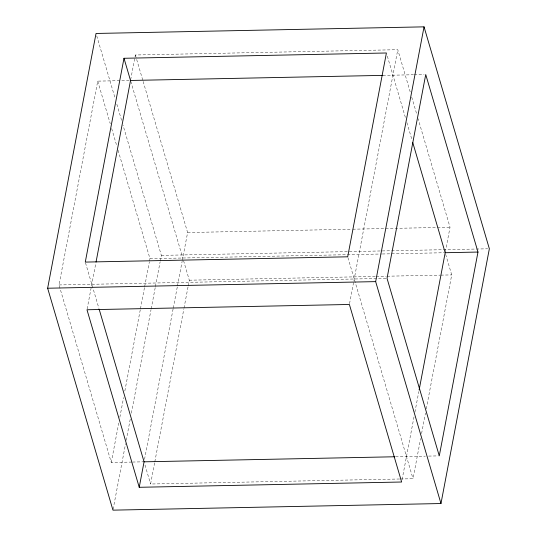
<?xml version="1.0" encoding="UTF-8"?>
<svg xmlns="http://www.w3.org/2000/svg" width="537" height="537" viewBox="0 0 537 537"><rect width="100%" height="100%" fill="white"/><g stroke="black" fill="none" stroke-linecap="round" stroke-linejoin="round"><path stroke-width="0.4" stroke-dasharray="2.69 2.01" d="M131.766 462.068L111.266 462.478L59.016 284.946L97.721 81.127L130.525 80.469L135.358 54.989L397.769 49.706L410.302 92.277M87.135 308.936L95.875 262.915M111.266 462.478L118.758 423.035M119.852 417.283L123.597 397.555M124.846 390.983L140.298 309.621M140.452 308.795L144.507 287.429M144.668 286.61L149.346 261.955M149.508 261.13L149.971 258.666L118.053 150.212M113.112 509.331L125.598 443.582M126.222 440.293L130.283 418.927M131.377 413.175L151.038 309.621M151.199 308.802L155.253 287.429M155.415 286.61L160.093 261.955M160.248 261.13L161.342 255.377L123.007 125.121M173.095 308.956L144.064 461.82L132.585 462.048M173.256 308.137L177.311 286.771M177.465 285.946L182.15 261.291M182.305 260.472L187.614 232.528L143.164 81.503M399.595 478.997L150.595 484.012L154.656 462.646M154.81 461.82L183.842 308.963M183.996 308.137L188.057 286.771M188.212 285.946L189.306 280.193L183.238 259.586M349.547 303.653L397.769 49.706M402.106 479.541L414.128 416.262M414.906 412.154L418.806 391.607M445.341 251.893L450.026 227.238L418.108 118.791M400.434 478.977L413.007 478.722L420.659 438.454M421.592 433.527L425.499 412.98M426.277 408.865L451.718 274.91L445.186 252.719M382.874 75.381L413.436 74.764M414.255 74.75L424.096 74.549M187.614 232.528L351.936 229.218M352.769 229.198L436.608 227.507M437.447 227.493L450.026 227.238M161.342 255.377L487.683 248.806M149.971 258.666L381.471 254.001M382.304 253.981L444.347 252.732M189.306 280.193L375.423 276.448M376.262 276.427L386.325 276.226M387.164 276.206L439.978 275.145M440.817 275.125L451.718 274.91M59.016 284.946L386.21 278.354M395.581 456.752L425.338 456.155M428.62 456.088L438.461 455.886M411.718 97.096L416.92 114.77M387.338 56.157L405.462 117.757M406.885 122.577L412.087 140.251M347.929 257.599L413.007 478.722M135.358 54.989L142.929 80.698M130.76 81.268L182.775 258.002M96.741 35.872L115.193 98.586M116.851 104.218L121.584 120.295M97.721 81.127L110.253 123.705M111.669 128.524L116.871 146.198M85.517 262.882L98.909 308.386M144.997 464.988L150.595 484.012"/><path stroke-width="0.81" d="M47.645 288.228L96.029 33.462L424.042 26.85L489.355 248.772L440.971 503.538L112.958 510.15L47.645 288.228L375.658 281.623L440.971 503.538M123.993 58.278L85.282 262.09L347.694 256.807L386.405 52.988L123.993 58.278L130.525 80.469L96.029 262.096M139.231 487.294L86.974 309.762L349.386 304.472L401.642 482.011L139.231 487.294L144.064 461.82L99.144 309.184M375.658 281.623L424.042 26.85M419.122 389.963L445.186 252.719L412.792 142.661M477.984 252.054L439.279 455.873L387.029 278.334L425.734 74.522L477.984 252.054L445.186 252.719M130.525 80.469L382.874 75.381M144.064 461.82L394.742 456.772"/></g></svg>
